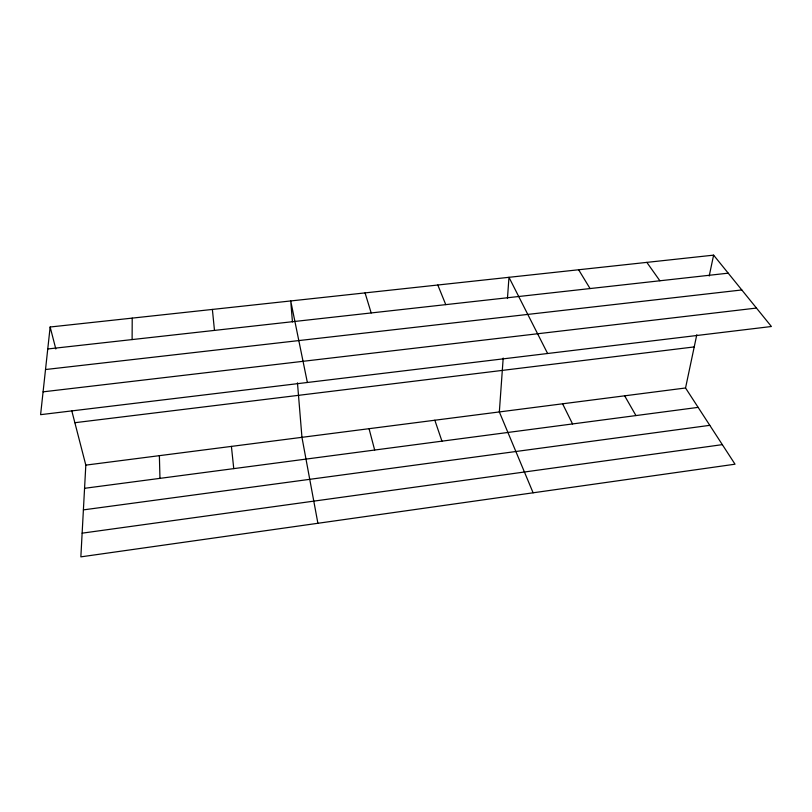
<?xml version="1.0" encoding="UTF-8"?>
<svg xmlns="http://www.w3.org/2000/svg" width="812" height="812" viewBox="0 0 812 812"><rect width="100%" height="100%" fill="white"/><g stroke="black" fill="none" stroke-linecap="round" stroke-linejoin="round"><path stroke-width="1.22" d="M132.112 339.578L132.214 318.121M71.76 410.699L85.818 465.124L80.855 556.859L735.033 464.2L685.541 387.984L696.797 334.737M503.196 358.051L499.339 411.938L533.108 492.803M507.449 298.522L508.972 277.308L547.613 353.504M50.151 327.003L40.6 414.668L771.4 326.505L713.616 255.141L50.151 327.003L55.825 348.987M709.201 276.029L713.616 255.141M82.134 533.169L722.325 444.641M83.392 509.885L709.789 425.336M84.56 488.306L698.127 407.37M85.818 465.124L685.541 387.984M74.856 422.707L694.219 346.917M43.087 391.841L756.469 308.063M45.513 369.531L741.803 289.955M47.756 348.977L728.212 273.167M646.839 262.377L659.882 280.779M578.631 269.757L590.06 288.554M624.651 395.82L635.958 415.571M562.594 403.797L572.562 423.935M437.8 285.012L445.768 304.632M434.836 420.23L441.951 441.16M365.065 292.899L371.185 312.945M369.054 428.695L374.667 450.041M307.362 382.482L290.726 300.947L292.452 321.928M317.898 523.283L301.952 437.323L297.466 382.838M231.41 446.397L233.754 468.625M212.379 309.433L214.48 330.403M159.375 455.664L159.964 478.359"/></g></svg>
